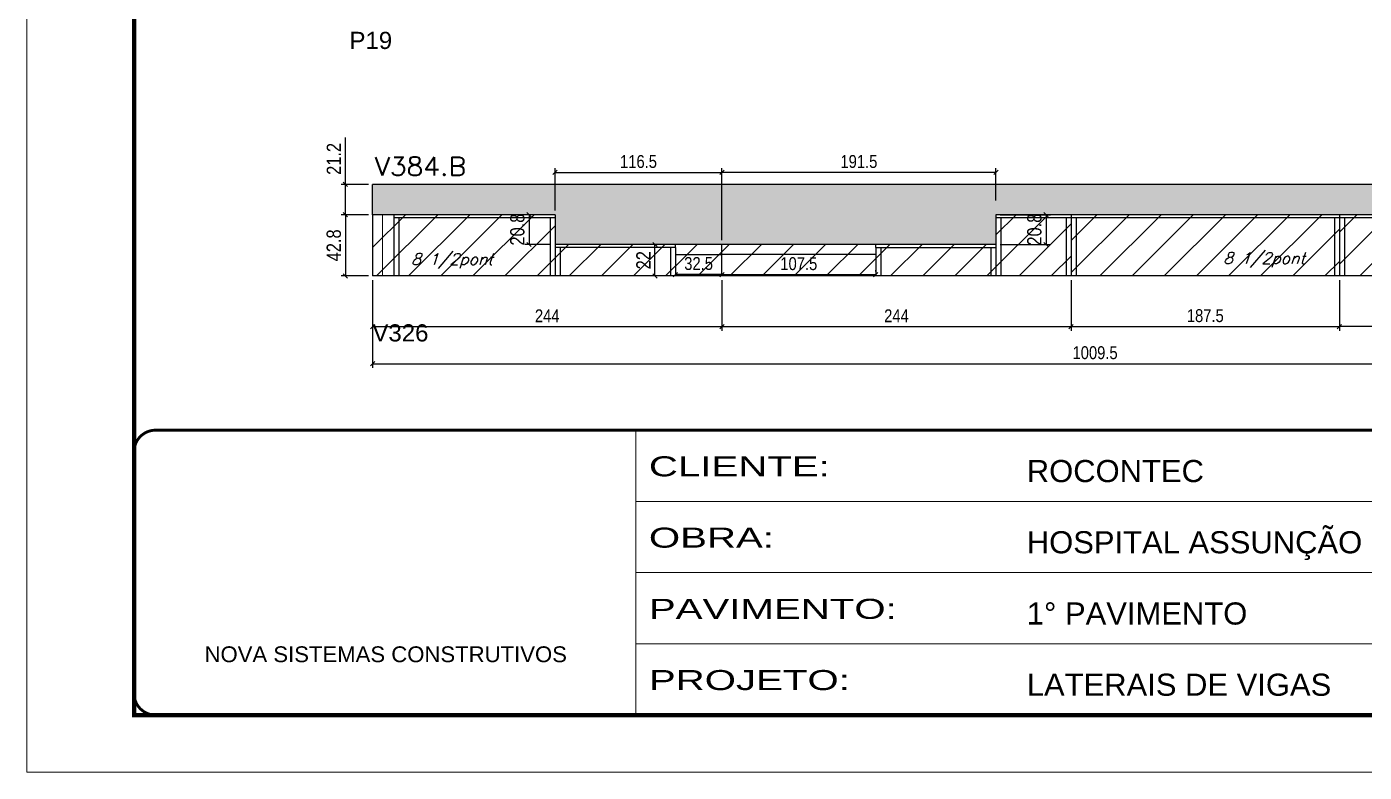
# Model space of a CAD drawing. Extents: x 137137 to 143418, y 10464 to 34486.
# Drawn here: x 137137 to 138072, y 27693 to 28214 of the extents above; entities that cross this region are included whole.
import ezdxf

# ---------------------------------------------------------------- set-up
doc = ezdxf.new("R2010")
doc.units = 0
doc.linetypes.add('CONTINUO', pattern=[0])
doc.linetypes.add('DASHED', pattern=[0.75, 0.5, -0.25])
for name, color, linetype in [('5', 5, 'Continuous'), ('COTA', 241, 'Continuous'), ('Painéis', 200, 'Continuous'), ('SARR_2.2x7', 40, 'Continuous'), ('SARR_3.5x7', 81, 'Continuous'), ('texto', 7, 'Continuous')]:
    doc.layers.add(name, color=color, linetype=linetype)
for name, color, linetype, lineweight in [('Escoras', 2, 'Continuous', 25), ('Folhas', 255, 'Continuous', 9), ('Hachura', 251, 'Continuous', 9), ('Sarr 2.2x7', 40, 'Continuous', 9), ('SARRAFO DE PRESSAO', 251, 'DASHED', 9), ('Texto Seção', 7, 'Continuous', 15)]:
    doc.layers.add(name, color=color, linetype=linetype, lineweight=lineweight)
doc.styles.add('ARIAL', font='arial.ttf')
doc.styles.add('COTA TECNICA', font='techl___.ttf', dxfattribs={"height": 10})
doc.styles.add('COTA TECNICA-50', font='techl___.ttf', dxfattribs={"height": 9})
doc.styles.add('REGUA-120', font='ROMANS.shx', dxfattribs={"height": 15})
doc.styles.add('Romans', font='romans.shx')
doc.styles.get("Standard").update_dxf_attribs({"font": 'arial.ttf'})
doc.styles.add('Tecnologia', font='')
doc.styles.get('Tecnologia').set_extended_font_data('Forgotten Futurist')
doc.dimstyles.new('COTA PAINEL-50', dxfattribs={"dimtxt": 9, "dimasz": 3, "dimexe": 3, "dimexo": 3, "dimgap": 3, "dimtad": 1, "dimdec": 1, "dimzin": 12, "dimdsep": 46, "dimtxsty": 'COTA TECNICA-50', "dimblk1": 'OBLIQUE', "dimblk2": 'OBLIQUE', "dimsah": 1, "dimcen": 0.9, "dimclrd": 4, "dimclre": 4, "dimclrt": 240, "dimadec": 1, "dimazin": 3, "dimtfac": 1, "dimtdec": 1, "dimtmove": 0, "dimatfit": 3, "dimfxl": 1, "dimtolj": 1, "dimtzin": 12, "dimarcsym": 0})
doc.dimstyles.new('PAINEL', dxfattribs={"dimtxt": 10, "dimasz": 3, "dimexe": 3, "dimexo": 3, "dimgap": 3, "dimtad": 1, "dimdec": 1, "dimzin": 12, "dimdsep": 46, "dimtxsty": 'COTA TECNICA', "dimblk1": 'OBLIQUE', "dimblk2": 'OBLIQUE', "dimsah": 1, "dimcen": 0.9, "dimclrd": 4, "dimclre": 4, "dimclrt": 240, "dimadec": 1, "dimazin": 3, "dimtfac": 1, "dimtdec": 1, "dimtmove": 0, "dimatfit": 3, "dimfxl": 1, "dimtolj": 1, "dimtzin": 12, "dimarcsym": 0})
pattern_1 = [(45, (7542.53, 1271.832), (-11.2253202, 11.2253202), [])]

# ---------------------------------------------------------------- blocks, each defined once
blk = doc.blocks.new('9999999999')
at = {"color": 30, "linetype": 'CONTINUO'}
for p, q in [((98564.56, 34230.21), (98564.56, 34429.45)), ((98564.56, 34379.64), (99583.98, 34379.64)), ((98564.56, 34329.83), (99487.98, 34329.83)), ((98564.56, 34280.02), (99487.98, 34280.02))]:
    blk.add_line(p, q, dxfattribs=at)
at = {"color": 30, "linetype": 'CONTINUO', "const_width": 2}
blk.add_lwpolyline([(99583.98, 34230.21), (99583.98, 34414.45, 0.414214), (99568.98, 34429.45), (98228.98, 34429.45, 0.414214), (98213.98, 34414.45), (98213.98, 34245.21, 0.414214), (98228.98, 34230.21), (99583.98, 34230.21)], format="xyb", dxfattribs=at)
at = {"layer": 'Folhas'}
blk.add_lwpolyline([(98138.98, 34190.21), (99623.98, 34190.21), (99623.98, 35240.21), (98138.98, 35240.21)], close=True, dxfattribs=at)
at = {"layer": 'Folhas', "color": 30, "const_width": 3}
blk.add_lwpolyline([(98213.98, 34230.21), (99583.98, 34230.21), (99583.98, 35200.21), (98213.98, 35200.21)], close=True, dxfattribs=at)
at = {"color": 7, "linetype": 'Continuous', "ltscale": 5, "style": 'ARIAL'}
for s, height, p in [('ROCONTEC', 15.483, (98837.68, 34393.13)), ('HOSPITAL ASSUNÇÃO', 15.4829, (98837.68, 34343.32)), ('1° PAVIMENTO', 15.4829, (98837.68, 34293.51)), ('NOVA SISTEMAS CONSTRUTIVOS', 11.0592, (98263.19, 34267.21)), ('LATERAIS DE VIGAS', 15.4829, (98837.68, 34243.7))]:
    blk.add_text(s, height=height, dxfattribs=at).set_placement(p)
at = {"layer": 'Folhas', "color": 7, "style": 'Tecnologia', "width": 1.5}
for s, p in [('CLIENTE:', (98573.65, 34397.17)), ('OBRA:', (98573.65, 34347.31)), ('PAVIMENTO:', (98573.65, 34297.5)), ('PROJETO:', (98573.65, 34247.69))]:
    blk.add_text(s, height=14, dxfattribs=at).set_placement(p)
blk = doc.blocks.new('_Oblique')
at = {"color": 0, "linetype": 'ByBlock', "lineweight": -2}
blk.add_line((-0.5, -0.5), (0.5, 0.5), dxfattribs=at)
blk = doc.blocks.new('*D639')
at = {"layer": 'COTA', "color": 4, "linetype": 'ByBlock', "lineweight": -2, "transparency": 16777216}
for p, q in [((137503.45, 28082.81), (137485.23, 28082.81)), ((137488.23, 28082.81), (137488.23, 28062.01)), ((137503.45, 28062.01), (137485.23, 28062.01))]:
    blk.add_line(p, q, dxfattribs=at)
at = {"layer": 'Defpoints', "color": 0, "linetype": 'ByBlock', "transparency": 16777216}
for p in [(137506.45, 28082.81), (137488.23, 28062.01), (137506.45, 28062.01)]:
    blk.add_point(p, dxfattribs=at)
at = {"layer": 'COTA', "color": 4, "linetype": 'ByBlock', "lineweight": -2, "transparency": 16777216, "xscale": 3, "yscale": 3, "zscale": 3}
for p, rotation in [((137488.23, 28082.81), 90), ((137488.23, 28062.01), 270)]:
    blk.add_blockref('_Oblique', p, dxfattribs=dict(at, rotation=rotation))
at = {"layer": 'COTA', "color": 240, "linetype": 'ByBlock', "transparency": 16777216, "insert": (137480.1, 28072.41), "char_height": 10, "attachment_point": 5, "rotation": 90, "style": 'COTA TECNICA'}
blk.add_mtext('\\A1;20.8', dxfattribs=at)
blk = doc.blocks.new('*D640')
at = {"layer": 'COTA', "color": 4, "linetype": 'ByBlock', "lineweight": -2, "transparency": 16777216}
for p, q in [((137817.45, 28082.81), (137852.45, 28082.81)), ((137849.45, 28082.81), (137849.45, 28062.01)), ((137817.45, 28062.01), (137852.45, 28062.01))]:
    blk.add_line(p, q, dxfattribs=at)
at = {"layer": 'Defpoints', "color": 0, "linetype": 'ByBlock', "transparency": 16777216}
for p in [(137814.45, 28082.81), (137814.45, 28062.01), (137849.45, 28062.01)]:
    blk.add_point(p, dxfattribs=at)
at = {"layer": 'COTA', "color": 4, "linetype": 'ByBlock', "lineweight": -2, "transparency": 16777216, "xscale": 3, "yscale": 3, "zscale": 3}
for p, rotation in [((137849.45, 28082.81), 90), ((137849.45, 28062.01), 270)]:
    blk.add_blockref('_Oblique', p, dxfattribs=dict(at, rotation=rotation))
at = {"layer": 'COTA', "color": 240, "linetype": 'ByBlock', "transparency": 16777216, "insert": (137841.33, 28072.41), "char_height": 10, "attachment_point": 5, "rotation": 90, "style": 'COTA TECNICA'}
blk.add_mtext('\\A1;20.8', dxfattribs=at)
blk = doc.blocks.new('*D583')
at = {"layer": 'COTA', "color": 4, "linetype": 'ByBlock', "lineweight": -2, "transparency": 16777216}
for p, q in [((137375.95, 28082.81), (137356.93, 28082.81)), ((137359.93, 28082.81), (137359.93, 28040.01)), ((137375.95, 28040.01), (137356.93, 28040.01))]:
    blk.add_line(p, q, dxfattribs=at)
at = {"layer": 'Defpoints', "color": 0, "linetype": 'ByBlock', "transparency": 16777216}
for p in [(137378.95, 28082.81), (137359.93, 28040.01), (137378.95, 28040.01)]:
    blk.add_point(p, dxfattribs=at)
at = {"layer": 'COTA', "color": 4, "linetype": 'ByBlock', "lineweight": -2, "transparency": 16777216, "xscale": 3, "yscale": 3, "zscale": 3}
for p, rotation in [((137359.93, 28082.81), 90), ((137359.93, 28040.01), 270)]:
    blk.add_blockref('_Oblique', p, dxfattribs=dict(at, rotation=rotation))
at = {"layer": 'COTA', "color": 240, "linetype": 'ByBlock', "transparency": 16777216, "insert": (137351.84, 28061.41), "char_height": 10, "attachment_point": 5, "rotation": 90, "style": 'COTA TECNICA'}
blk.add_mtext('\\A1;42.8', dxfattribs=at)
blk = doc.blocks.new('*D584')
at = {"layer": 'COTA', "color": 4, "linetype": 'ByBlock', "lineweight": -2, "transparency": 16777216}
for p, q in [((137359.93, 28104.01), (137359.93, 28136.74)), ((137375.95, 28104.01), (137356.93, 28104.01)), ((137359.93, 28082.81), (137359.93, 28104.01)), ((137375.95, 28082.81), (137356.93, 28082.81))]:
    blk.add_line(p, q, dxfattribs=at)
at = {"layer": 'Defpoints', "color": 0, "linetype": 'ByBlock', "transparency": 16777216}
for p in [(137359.93, 28104.01), (137378.95, 28104.01), (137378.95, 28082.81)]:
    blk.add_point(p, dxfattribs=at)
at = {"layer": 'COTA', "color": 4, "linetype": 'ByBlock', "lineweight": -2, "transparency": 16777216, "xscale": 3, "yscale": 3, "zscale": 3}
for p, rotation in [((137359.93, 28104.01), 90), ((137359.93, 28082.81), 270)]:
    blk.add_blockref('_Oblique', p, dxfattribs=dict(at, rotation=rotation))
at = {"layer": 'COTA', "color": 240, "linetype": 'ByBlock', "transparency": 16777216, "insert": (137351.87, 28121.87), "char_height": 10, "attachment_point": 5, "rotation": 90, "style": 'COTA TECNICA'}
blk.add_mtext('\\A1;21.2', dxfattribs=at)
blk = doc.blocks.new('*D585')
at = {"layer": 'COTA', "color": 4, "linetype": 'ByBlock', "lineweight": -2, "transparency": 16777216}
for p, q in [((138054.45, 28037.01), (138054.45, 28001.59)), ((138144.45, 28037.01), (138144.45, 28001.59)), ((138144.45, 28004.59), (138054.45, 28004.59))]:
    blk.add_line(p, q, dxfattribs=at)
at = {"layer": 'Defpoints', "color": 0, "linetype": 'ByBlock', "transparency": 16777216}
for p in [(138054.45, 28040.01), (138144.45, 28040.01), (138054.45, 28004.59)]:
    blk.add_point(p, dxfattribs=at)
at = {"layer": 'COTA', "color": 4, "linetype": 'ByBlock', "lineweight": -2, "transparency": 16777216, "xscale": 3, "yscale": 3, "zscale": 3, "rotation": 180}
blk.add_blockref('_Oblique', (138054.45, 28004.59), dxfattribs=at)
at = {"layer": 'COTA', "color": 4, "linetype": 'ByBlock', "lineweight": -2, "transparency": 16777216, "xscale": 3, "yscale": 3, "zscale": 3}
blk.add_blockref('_Oblique', (138144.45, 28004.59), dxfattribs=at)
at = {"layer": 'COTA', "color": 240, "linetype": 'ByBlock', "transparency": 16777216, "insert": (138099.45, 28012.72), "char_height": 10, "attachment_point": 5, "style": 'COTA TECNICA'}
blk.add_mtext('\\A1;90', dxfattribs=at)
blk = doc.blocks.new('*D644')
at = {"layer": 'COTA', "color": 4, "linetype": 'ByBlock', "lineweight": -2, "transparency": 16777216}
for p, q in [((137587.45, 28062.01), (137573.14, 28062.01)), ((137576.14, 28040.01), (137576.14, 28062.01)), ((137587.45, 28040.01), (137573.14, 28040.01))]:
    blk.add_line(p, q, dxfattribs=at)
at = {"layer": 'Defpoints', "color": 0, "linetype": 'ByBlock', "transparency": 16777216}
for p in [(137576.14, 28062.01), (137590.45, 28062.01), (137590.45, 28040.01)]:
    blk.add_point(p, dxfattribs=at)
at = {"layer": 'COTA', "color": 4, "linetype": 'ByBlock', "lineweight": -2, "transparency": 16777216, "xscale": 3, "yscale": 3, "zscale": 3}
for p, rotation in [((137576.14, 28062.01), 90), ((137576.14, 28040.01), 270)]:
    blk.add_blockref('_Oblique', p, dxfattribs=dict(at, rotation=rotation))
at = {"layer": 'COTA', "color": 240, "linetype": 'ByBlock', "transparency": 16777216, "insert": (137568.14, 28051.01), "char_height": 10, "attachment_point": 5, "rotation": 90, "style": 'COTA TECNICA'}
blk.add_mtext('\\A1;22', dxfattribs=at)
blk = doc.blocks.new('*D586')
at = {"layer": 'Defpoints', "color": 0, "linetype": 'ByBlock', "transparency": 16777216}
for p in [(137378.95, 28040.01), (137622.95, 28040.01), (137622.95, 28004.59)]:
    blk.add_point(p, dxfattribs=at)
at = {"layer": 'Escoras', "color": 4, "linetype": 'ByBlock', "lineweight": -2, "transparency": 16777216}
for p, q in [((137378.95, 28037.01), (137378.95, 28001.59)), ((137622.95, 28037.01), (137622.95, 28001.59)), ((137378.95, 28004.59), (137622.95, 28004.59))]:
    blk.add_line(p, q, dxfattribs=at)
at = {"layer": 'Escoras', "color": 4, "linetype": 'ByBlock', "lineweight": -2, "transparency": 16777216, "xscale": 3, "yscale": 3, "zscale": 3, "rotation": 180}
blk.add_blockref('_Oblique', (137378.95, 28004.59), dxfattribs=at)
at = {"layer": 'Escoras', "color": 4, "linetype": 'ByBlock', "lineweight": -2, "transparency": 16777216, "xscale": 3, "yscale": 3, "zscale": 3}
blk.add_blockref('_Oblique', (137622.95, 28004.59), dxfattribs=at)
at = {"layer": 'Escoras', "color": 240, "linetype": 'ByBlock', "transparency": 16777216, "insert": (137500.95, 28012.15), "char_height": 9, "attachment_point": 5, "style": 'COTA TECNICA-50'}
blk.add_mtext('\\A1;244', dxfattribs=at)
blk = doc.blocks.new('*D587')
at = {"layer": 'Defpoints', "color": 0, "linetype": 'ByBlock', "transparency": 16777216}
for p in [(137622.95, 28040.01), (137730.45, 28040.96), (137730.45, 28040.01)]:
    blk.add_point(p, dxfattribs=at)
at = {"layer": 'Escoras', "color": 4, "linetype": 'ByBlock', "lineweight": -2, "transparency": 16777216}
for p, q in [((137622.95, 28043.01), (137622.95, 28043.96)), ((137730.45, 28043.01), (137730.45, 28043.96)), ((137622.95, 28040.96), (137730.45, 28040.96))]:
    blk.add_line(p, q, dxfattribs=at)
at = {"layer": 'Escoras', "color": 4, "linetype": 'ByBlock', "lineweight": -2, "transparency": 16777216, "xscale": 3, "yscale": 3, "zscale": 3, "rotation": 180}
blk.add_blockref('_Oblique', (137622.95, 28040.96), dxfattribs=at)
at = {"layer": 'Escoras', "color": 4, "linetype": 'ByBlock', "lineweight": -2, "transparency": 16777216, "xscale": 3, "yscale": 3, "zscale": 3}
blk.add_blockref('_Oblique', (137730.45, 28040.96), dxfattribs=at)
at = {"layer": 'Escoras', "color": 240, "linetype": 'ByBlock', "transparency": 16777216, "insert": (137676.7, 28048.56), "char_height": 9, "attachment_point": 5, "style": 'COTA TECNICA-50'}
blk.add_mtext('\\A1;107.5', dxfattribs=at)
blk = doc.blocks.new('*D645')
at = {"layer": 'Defpoints', "color": 0, "linetype": 'ByBlock', "transparency": 16777216}
for p in [(137622.95, 28040.01), (137866.95, 28040.01), (137866.95, 28004.59)]:
    blk.add_point(p, dxfattribs=at)
at = {"layer": 'Escoras', "color": 4, "linetype": 'ByBlock', "lineweight": -2, "transparency": 16777216}
for p, q in [((137622.95, 28037.01), (137622.95, 28001.59)), ((137866.95, 28037.01), (137866.95, 28001.59)), ((137622.95, 28004.59), (137866.95, 28004.59))]:
    blk.add_line(p, q, dxfattribs=at)
at = {"layer": 'Escoras', "color": 4, "linetype": 'ByBlock', "lineweight": -2, "transparency": 16777216, "xscale": 3, "yscale": 3, "zscale": 3, "rotation": 180}
blk.add_blockref('_Oblique', (137622.95, 28004.59), dxfattribs=at)
at = {"layer": 'Escoras', "color": 4, "linetype": 'ByBlock', "lineweight": -2, "transparency": 16777216, "xscale": 3, "yscale": 3, "zscale": 3}
blk.add_blockref('_Oblique', (137866.95, 28004.59), dxfattribs=at)
at = {"layer": 'Escoras', "color": 240, "linetype": 'ByBlock', "transparency": 16777216, "insert": (137744.95, 28012.15), "char_height": 9, "attachment_point": 5, "style": 'COTA TECNICA-50'}
blk.add_mtext('\\A1;244', dxfattribs=at)
blk = doc.blocks.new('*D646')
at = {"layer": 'Defpoints', "color": 0, "linetype": 'ByBlock', "transparency": 16777216}
for p in [(137866.95, 28040.01), (138054.45, 28040.01), (138054.45, 28004.59)]:
    blk.add_point(p, dxfattribs=at)
at = {"layer": 'Escoras', "color": 4, "linetype": 'ByBlock', "lineweight": -2, "transparency": 16777216}
for p, q in [((137866.95, 28037.01), (137866.95, 28001.59)), ((138054.45, 28037.01), (138054.45, 28001.59)), ((137866.95, 28004.59), (138054.45, 28004.59))]:
    blk.add_line(p, q, dxfattribs=at)
at = {"layer": 'Escoras', "color": 4, "linetype": 'ByBlock', "lineweight": -2, "transparency": 16777216, "xscale": 3, "yscale": 3, "zscale": 3, "rotation": 180}
blk.add_blockref('_Oblique', (137866.95, 28004.59), dxfattribs=at)
at = {"layer": 'Escoras', "color": 4, "linetype": 'ByBlock', "lineweight": -2, "transparency": 16777216, "xscale": 3, "yscale": 3, "zscale": 3}
blk.add_blockref('_Oblique', (138054.45, 28004.59), dxfattribs=at)
at = {"layer": 'Escoras', "color": 240, "linetype": 'ByBlock', "transparency": 16777216, "insert": (137960.7, 28012.21), "char_height": 9, "attachment_point": 5, "style": 'COTA TECNICA-50'}
blk.add_mtext('\\A1;187.5', dxfattribs=at)
blk = doc.blocks.new('*D647')
at = {"layer": 'Defpoints', "color": 0, "linetype": 'ByBlock', "transparency": 16777216}
for p in [(137590.45, 28040.96), (137590.45, 28040.96), (137622.95, 28040.96)]:
    blk.add_point(p, dxfattribs=at)
at = {"layer": 'Escoras', "color": 4, "linetype": 'ByBlock', "lineweight": -2, "transparency": 16777216}
blk.add_line((137622.95, 28040.96), (137590.45, 28040.96), dxfattribs=at)
at = {"layer": 'Escoras', "color": 4, "linetype": 'ByBlock', "lineweight": -2, "transparency": 16777216, "xscale": 3, "yscale": 3, "zscale": 3, "rotation": 180}
blk.add_blockref('_Oblique', (137590.45, 28040.96), dxfattribs=at)
at = {"layer": 'Escoras', "color": 4, "linetype": 'ByBlock', "lineweight": -2, "transparency": 16777216, "xscale": 3, "yscale": 3, "zscale": 3}
blk.add_blockref('_Oblique', (137622.95, 28040.96), dxfattribs=at)
at = {"layer": 'Escoras', "color": 240, "linetype": 'ByBlock', "transparency": 16777216, "insert": (137606.7, 28048.65), "char_height": 9, "attachment_point": 5, "style": 'COTA TECNICA-50'}
blk.add_mtext('\\A1;32.5', dxfattribs=at)
blk = doc.blocks.new('*D648')
at = {"layer": 'Defpoints', "color": 0, "linetype": 'ByBlock', "transparency": 16777216}
for p in [(137622.95, 28112.39), (137506.45, 28082.81), (137622.95, 28062.01)]:
    blk.add_point(p, dxfattribs=at)
at = {"layer": 'Escoras', "color": 4, "linetype": 'ByBlock', "lineweight": -2, "transparency": 16777216}
for p, q in [((137506.45, 28085.81), (137506.45, 28115.39)), ((137506.45, 28112.39), (137622.95, 28112.39)), ((137622.95, 28065.01), (137622.95, 28115.39))]:
    blk.add_line(p, q, dxfattribs=at)
at = {"layer": 'Escoras', "color": 4, "linetype": 'ByBlock', "lineweight": -2, "transparency": 16777216, "xscale": 3, "yscale": 3, "zscale": 3, "rotation": 180}
blk.add_blockref('_Oblique', (137506.45, 28112.39), dxfattribs=at)
at = {"layer": 'Escoras', "color": 4, "linetype": 'ByBlock', "lineweight": -2, "transparency": 16777216, "xscale": 3, "yscale": 3, "zscale": 3}
blk.add_blockref('_Oblique', (137622.95, 28112.39), dxfattribs=at)
at = {"layer": 'Escoras', "color": 240, "linetype": 'ByBlock', "transparency": 16777216, "insert": (137564.7, 28119.98), "char_height": 9, "attachment_point": 5, "style": 'COTA TECNICA-50'}
blk.add_mtext('\\A1;116.5', dxfattribs=at)
blk = doc.blocks.new('*D588')
at = {"layer": 'Defpoints', "color": 0, "linetype": 'ByBlock', "transparency": 16777216}
for p in [(137622.95, 28112.39), (137814.45, 28089.68), (137622.95, 28062.01)]:
    blk.add_point(p, dxfattribs=at)
at = {"layer": 'Escoras', "color": 4, "linetype": 'ByBlock', "lineweight": -2, "transparency": 16777216}
for p, q in [((137622.95, 28065.01), (137622.95, 28115.39)), ((137814.45, 28112.39), (137622.95, 28112.39)), ((137814.45, 28092.68), (137814.45, 28115.39))]:
    blk.add_line(p, q, dxfattribs=at)
at = {"layer": 'Escoras', "color": 4, "linetype": 'ByBlock', "lineweight": -2, "transparency": 16777216, "xscale": 3, "yscale": 3, "zscale": 3, "rotation": 180}
blk.add_blockref('_Oblique', (137622.95, 28112.39), dxfattribs=at)
at = {"layer": 'Escoras', "color": 4, "linetype": 'ByBlock', "lineweight": -2, "transparency": 16777216, "xscale": 3, "yscale": 3, "zscale": 3}
blk.add_blockref('_Oblique', (137814.45, 28112.39), dxfattribs=at)
at = {"layer": 'Escoras', "color": 240, "linetype": 'ByBlock', "transparency": 16777216, "insert": (137718.7, 28120.01), "char_height": 9, "attachment_point": 5, "style": 'COTA TECNICA-50'}
blk.add_mtext('\\A1;191.5', dxfattribs=at)
blk = doc.blocks.new('*D560')
at = {"layer": 'Defpoints', "color": 0, "linetype": 'ByBlock', "transparency": 16777216}
for p in [(137378.95, 28040.01), (138388.45, 28040.01), (138388.45, 27978.65)]:
    blk.add_point(p, dxfattribs=at)
at = {"layer": 'Escoras', "color": 4, "linetype": 'ByBlock', "lineweight": -2, "transparency": 16777216}
for p, q in [((137378.95, 28037.01), (137378.95, 27975.65)), ((138388.45, 28037.01), (138388.45, 27975.65)), ((137378.95, 27978.65), (138388.45, 27978.65))]:
    blk.add_line(p, q, dxfattribs=at)
at = {"layer": 'Escoras', "color": 4, "linetype": 'ByBlock', "lineweight": -2, "transparency": 16777216, "xscale": 3, "yscale": 3, "zscale": 3, "rotation": 180}
blk.add_blockref('_Oblique', (137378.95, 27978.65), dxfattribs=at)
at = {"layer": 'Escoras', "color": 4, "linetype": 'ByBlock', "lineweight": -2, "transparency": 16777216, "xscale": 3, "yscale": 3, "zscale": 3}
blk.add_blockref('_Oblique', (138388.45, 27978.65), dxfattribs=at)
at = {"layer": 'Escoras', "color": 240, "linetype": 'ByBlock', "transparency": 16777216, "insert": (137883.7, 27986.28), "char_height": 9, "attachment_point": 5, "style": 'COTA TECNICA-50'}
blk.add_mtext('\\A1;1009.5', dxfattribs=at)

msp = doc.modelspace()

# ---------------------------------------------------------------- hatches: boundary and pattern name
at = {"layer": 'COTA', "linetype": 'ByBlock'}
h = msp.add_hatch(dxfattribs=at)
h.set_pattern_fill('AR-CONC', color=256, scale=0.03)
h.paths.add_polyline_path([(138388.45, 28104.01), (137870.95, 28104.01), (137378.95, 28104.01), (137378.95, 28082.81), (137506.45, 28082.81), (137506.45, 28062.01), (137814.45, 28062.01), (137814.45, 28082.81), (137866.95, 28082.81), (138188.45, 28082.81), (138188.45, 28062.01), (138388.45, 28062.01)])
h.paths.add_polyline_path([(137489.93, 28055.7), (137489.93, 28089.63), (137469.34, 28089.63), (137469.34, 28055.7)], flags=9)
h.paths.add_polyline_path([(137851.15, 28055.7), (137851.15, 28089.63), (137830.57, 28089.63), (137830.57, 28055.7)], flags=9)
h.paths.add_polyline_path([(138175.76, 28055.7), (138175.76, 28089.63), (138155.18, 28089.63), (138155.18, 28055.7)], flags=9)
at = {"layer": 'Hachura', "linetype": 'ByBlock'}
h = msp.add_hatch(dxfattribs=at)
h.set_pattern_fill('ANSI31', color=256, scale=5)
h.set_pattern_definition(pattern_1)
h.paths.add_polyline_path([(137478.95, 28040.01), (137597.95, 28040.01), (137590.39, 28040.01), (137590.51, 28062.01), (137506.45, 28062.01), (137506.45, 28082.81), (137378.95, 28082.81), (137378.95, 28040.01)])
h = msp.add_hatch(dxfattribs=at)
h.set_pattern_fill('ANSI31', color=256, scale=5)
h.set_pattern_definition(pattern_1)
h.paths.add_polyline_path([(137701.95, 28040.01), (137582.95, 28040.01), (137590.51, 28040.01), (137590.39, 28062.01), (137814.45, 28062.01), (137814.45, 28082.81), (137866.95, 28082.81), (137866.95, 28040.01)])
h = msp.add_hatch(dxfattribs=at)
h.set_pattern_fill('ANSI31', color=256, scale=5)
h.set_pattern_definition([(45, (8272.53, 1271.832), (-11.2253202, 11.2253202), [])])
h.paths.add_polyline_path([(138054.45, 28040.01), (138054.45, 28082.81), (137866.95, 28082.81), (137866.95, 28040.01)])
h = msp.add_hatch(dxfattribs=at)
h.set_pattern_fill('ANSI31', color=256, scale=5)
h.set_pattern_definition([(45, (8252.03, 1271.832), (-11.2253202, 11.2253202), [])])
h.paths.add_polyline_path([(138188.45, 28040.01), (138306.45, 28040.01), (138388.45, 28040.01), (138388.45, 28062.01), (138188.45, 28062.01), (138188.45, 28082.81), (138054.45, 28082.81), (138054.45, 28040.01)])

# ---------------------------------------------------------------- linework, layer by layer
at = {"layer": 'COTA', "linetype": 'ByBlock'}
for p, q in [((137870.95, 28104.01), (137378.95, 28104.01)), ((137378.95, 28082.81), (137378.95, 28104.01)), ((138388.45, 28104.01), (137870.95, 28104.01))]:
    msp.add_line(p, q, dxfattribs=at)
at = {"layer": 'Painéis', "linetype": 'ByBlock'}
for p, q in [((137506.45, 28082.81), (137378.95, 28082.81)), ((137378.95, 28082.81), (137378.95, 28040.01)), ((137506.45, 28082.81), (137506.45, 28062.01)), ((137866.95, 28082.81), (137814.45, 28082.81)), ((137814.45, 28082.81), (137814.45, 28062.01)), ((137866.95, 28082.81), (137866.95, 28040.01)), ((138188.45, 28082.81), (137866.95, 28082.81)), ((137866.95, 28082.81), (137866.95, 28040.01)), ((138054.45, 28082.81), (138054.45, 28040.01)), ((137814.45, 28062.01), (137506.45, 28062.01)), ((137622.95, 28040.01), (137622.95, 28062.01)), ((137506.45, 28040.01), (137378.95, 28040.01)), ((137866.95, 28040.01), (137506.45, 28040.01)), ((138188.45, 28040.01), (137866.95, 28040.01))]:
    msp.add_line(p, q, dxfattribs=at)
at = {"layer": 'Sarr 2.2x7'}
msp.add_line((137385.95, 28082.81), (137385.95, 28040.01), dxfattribs=at)
at = {"layer": 'SARR_2.2x7', "linetype": 'Continuous'}
for p, q in [((137393.95, 28080.61), (137393.95, 28082.81)), ((137506.45, 28080.61), (137393.95, 28080.61)), ((137866.95, 28080.61), (137814.45, 28080.61)), ((138054.45, 28080.61), (137866.95, 28080.61)), ((138144.45, 28080.61), (138054.45, 28080.61)), ((137590.45, 28059.81), (137506.45, 28059.81)), ((137590.45, 28059.81), (137590.45, 28062.01)), ((137590.45, 28055.01), (137622.95, 28055.01)), ((137730.45, 28055.01), (137622.95, 28055.01)), ((137730.45, 28059.81), (137730.45, 28062.01)), ((137730.45, 28059.81), (137814.45, 28059.81))]:
    msp.add_line(p, q, dxfattribs=at)
at = {"layer": 'SARR_3.5x7'}
for p, q in [((137393.95, 28040.01), (137393.95, 28080.61)), ((137397.45, 28040.01), (137397.45, 28080.61)), ((137502.95, 28080.61), (137502.95, 28040.01)), ((137817.91, 28080.61), (137817.91, 28040.01)), ((137863.49, 28080.61), (137863.49, 28040.01)), ((137870.45, 28080.61), (137870.45, 28040.01)), ((138050.95, 28080.61), (138050.95, 28040.01)), ((138057.95, 28080.61), (138057.95, 28040.01)), ((137506.45, 28062.01), (137506.45, 28040.01)), ((137509.95, 28059.81), (137509.95, 28040.01)), ((137586.99, 28059.81), (137586.99, 28040.01)), ((137590.45, 28059.81), (137590.45, 28040.01)), ((137730.45, 28059.81), (137730.45, 28040.01)), ((137733.91, 28059.81), (137733.91, 28040.01)), ((137810.95, 28059.81), (137810.95, 28040.01)), ((137814.45, 28062.01), (137814.45, 28040.01))]:
    msp.add_line(p, q, dxfattribs=at)

# ---------------------------------------------------------------- block references
at = {"layer": 'SARRAFO DE PRESSAO', "color": 6, "linetype": 'ByBlock'}
msp.add_blockref('9999999999', (38998.31, -6497.3), dxfattribs=at)

# ---------------------------------------------------------------- texts
at = {"layer": '5', "linetype": 'Continuous'}
for s, p in [('P19', (137362.77, 28198.74)), ('V326', (137378.79, 27994.2))]:
    msp.add_text(s, height=12, rotation=359.99996, dxfattribs=at).set_placement(p)
at = {"layer": 'texto', "color": 2, "char_height": 8, "attachment_point": 5, "style": 'Romans'}
for insert in [(137434.36, 28050.45), (138001.75, 28051.15)]:
    msp.add_mtext('{\\Q19;\\C256;8 1/2pont}', dxfattribs=dict(at, insert=insert))
at = {"layer": 'Texto Seção', "style": 'REGUA-120', "width": 1.05}
msp.add_text('V384.B', height=13, dxfattribs=at).set_placement((137380.45, 28110.2))

# ---------------------------------------------------------------- dimensions: what is measured, and where the dimension line sits
at = {"layer": 'COTA', "linetype": 'ByBlock'}
for base, p1, p2, picture, middle in [((137359.93, 28104.01), (137378.95, 28082.81), (137378.95, 28104.01), '*D584', (137351.87, 28121.87)), ((137359.93, 28040.01), (137378.95, 28082.81), (137378.95, 28040.01), '*D583', (137351.84, 28061.41)), ((137576.14, 28062.01), (137590.45, 28040.01), (137590.45, 28062.01), '*D644', (137568.14, 28051.01))]:
    dim = msp.add_linear_dim(base=base, p1=p1, p2=p2, angle=90, dimstyle='PAINEL', dxfattribs=at)
    dim.commit()
    dim.dimension.update_dxf_attribs({"geometry": picture, "text_midpoint": middle})
for base, p1, p2, picture, middle in [((137488.23, 28062.01), (137506.45, 28082.81), (137506.45, 28062.01), '*D639', (137488.23, 28072.41)), ((137849.45, 28062.01), (137814.45, 28082.81), (137814.45, 28062.01), '*D640', (137849.45, 28072.41))]:
    dim = msp.add_linear_dim(base=base, p1=p1, p2=p2, angle=90, dimstyle='PAINEL', dxfattribs=at)
    dim.commit()
    dim.dimension.update_dxf_attribs({"geometry": picture, "text_midpoint": middle, "dimtype": 160})
dim = msp.add_linear_dim(base=(138054.45, 28004.59), p1=(138144.45, 28040.01), p2=(138054.45, 28040.01), angle=180, dimstyle='PAINEL', override={"dimtmove": 1}, dxfattribs=at)
dim.commit()
dim.dimension.update_dxf_attribs({"geometry": '*D585', "text_midpoint": (138099.45, 28012.72)})
at = {"layer": 'Escoras', "linetype": 'ByBlock'}
for base, p1, p2, picture, middle in [((137622.95, 28112.39), (137506.45, 28082.81), (137622.95, 28062.01), '*D648', (137564.7, 28119.98)), ((137622.95, 28112.39), (137814.45, 28089.68), (137622.95, 28062.01), '*D588', (137718.7, 28120.01)), ((137730.45, 28040.96), (137622.95, 28040.01), (137730.45, 28040.01), '*D587', (137676.7, 28048.56)), ((137622.95, 28004.59), (137378.95, 28040.01), (137622.95, 28040.01), '*D586', (137500.95, 28012.15)), ((138388.45, 27978.65), (137378.95, 28040.01), (138388.45, 28040.01), '*D560', (137883.7, 27986.28)), ((137866.95, 28004.59), (137622.95, 28040.01), (137866.95, 28040.01), '*D645', (137744.95, 28012.15)), ((138054.45, 28004.59), (137866.95, 28040.01), (138054.45, 28040.01), '*D646', (137960.7, 28012.21))]:
    dim = msp.add_linear_dim(base=base, p1=p1, p2=p2, dimstyle='COTA PAINEL-50', override={"dimarcsym": 1}, dxfattribs=at)
    dim.commit()
    dim.dimension.update_dxf_attribs({"geometry": picture, "text_midpoint": middle})
dim = msp.add_linear_dim(base=(137590.45, 28040.96), p1=(137622.95, 28040.96), p2=(137590.45, 28040.96), dimstyle='COTA PAINEL-50', override={"dimarcsym": 1}, dxfattribs=at)
dim.commit()
dim.dimension.update_dxf_attribs({"geometry": '*D647', "text_midpoint": (137606.7, 28040.96), "dimtype": 160})

doc.saveas('drawing.dxf')
